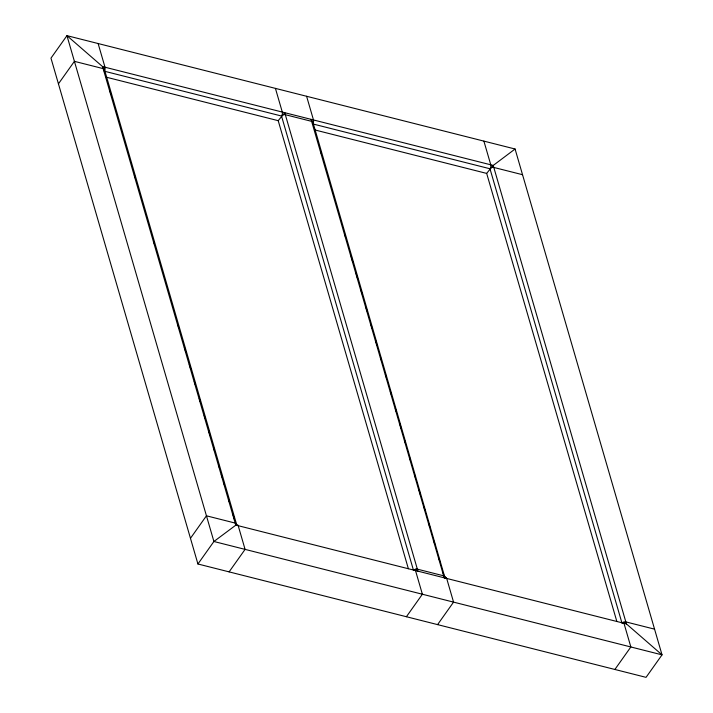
<?xml version="1.0" encoding="UTF-8"?>
<svg xmlns="http://www.w3.org/2000/svg" width="713" height="713" viewBox="0 0 713 713"><rect width="100%" height="100%" fill="white"/><g stroke="black" fill="none" stroke-linecap="round" stroke-linejoin="round"><path stroke-width="1.07" d="M312.936 123.313L312.766 121.763L311.037 119.338L444.235 577.815L445.144 577.396L446.677 578.43L453.557 602.12L437.577 624.615M58.43 83.84L74.41 61.345L103.153 68.617A2.861 1.952 -16.2 0 1 104.481 70.649L104.294 69.027L102.565 66.603L66.951 35.65L50.971 58.145L197.929 563.992L646.049 677.35L662.029 654.855L515.071 149.008L66.951 35.65L213.909 541.497L197.929 563.992M236.538 525.169L236.511 524.643L213.909 541.497L662.029 654.855L626.415 623.902L624.722 622.85L622.476 622.805A2.861 1.364 -75.8 0 1 623.973 623.287L630.853 646.967L614.882 669.462M408.371 568.716L278.204 120.675L284.745 112.69L417.943 571.166L416.249 570.106L413.914 570.043M190.469 538.297L206.44 515.802L235.183 523.075A2.861 1.952 -16.2 0 1 236.511 525.107M616.843 621.451L486.676 173.411L492.683 165.853L515.071 149.008M229.105 571.871L245.085 549.384L238.204 525.695A2.861 1.364 -75.8 0 0 236.618 525.196M406.401 616.727L422.381 594.232L415.501 570.543L414.69 569.696M445.09 577.931L445.857 577.583M414.003 570.061L415.403 569.874M415.028 569.803L416.249 570.106L415.955 569.099M415.305 570.088L417.114 570.552L416.686 569.054M522.531 174.703L493.797 167.439A2.861 1.952 -16.2 0 0 489.983 168.758L312.686 123.91A2.861 1.952 -16.2 0 0 311.617 121.353L285.334 114.704A2.861 1.952 -16.2 0 0 281.51 116.023L104.205 71.166M106.273 77.182L278.204 120.675M314.754 129.918L486.676 173.411M654.57 629.16L625.827 621.896A2.861 1.952 -16.2 0 0 622.458 622.734M446.195 577.69L444.983 577.378L444.689 576.371M446.481 577.976L444.671 577.521L444.235 576.024M483.895 141.129L490.776 164.81A2.861 1.364 -75.8 0 1 489.983 168.758L622.012 623.215M306.599 96.273L313.479 119.962A2.861 1.364 -75.8 0 1 312.686 123.91M312.945 122.351L445.01 577.904A2.861 1.952 -16.2 0 0 443.646 575.81L417.363 569.161A2.87 1.952 -16.2 0 0 413.986 569.999M320.449 150.639L321.385 153.848M344.682 234.042L345.609 237.251M351.206 256.502L352.757 261.849M356.179 273.614L357.73 278.961M361.143 290.717L362.079 293.925M366.117 307.829L367.052 311.037M371.09 324.941L372.017 328.149M375.439 339.905L376.99 345.252M380.403 357.017L381.339 360.225M385.376 374.129L386.312 377.337M390.35 391.232L391.277 394.441M395.323 408.344L396.25 411.553M399.672 423.317L401.223 428.665M404.636 440.42L405.572 443.629M409.61 457.532L410.545 460.741M414.583 474.644L415.51 477.853M418.932 489.608L420.483 494.956M423.896 506.72L424.832 509.929M428.869 523.832L429.805 527.041M433.843 540.935L434.77 544.144M438.816 558.047L439.743 561.256M443.165 573.02L444.716 578.368M275.423 88.385L282.303 112.075A2.861 1.364 -75.8 0 1 281.51 116.023L413.54 570.48M98.118 43.538L105.007 67.218A2.861 1.364 -75.8 0 1 104.544 70.596M104.472 69.616L236.502 524.073M110.114 91.487L111.041 94.695M134.347 174.89L135.274 178.098M153.607 241.19L154.534 244.399M177.84 324.593L178.767 327.802M184.364 347.053L185.915 352.4M189.328 364.156L190.888 369.503M194.301 381.268L195.237 384.476M199.275 398.38L200.201 401.588M204.239 415.483L205.175 418.691M208.588 430.456L210.148 435.803M213.561 447.568L214.497 450.776M218.534 464.671L219.461 467.88M221.324 474.297L222.26 477.505M223.499 481.783L224.435 484.992M228.472 498.895L229.408 502.104M232.821 513.859L234.372 519.207M493.218 165.425L102.565 66.603L235.762 525.08L626.415 623.902L493.218 165.425"/></g></svg>
